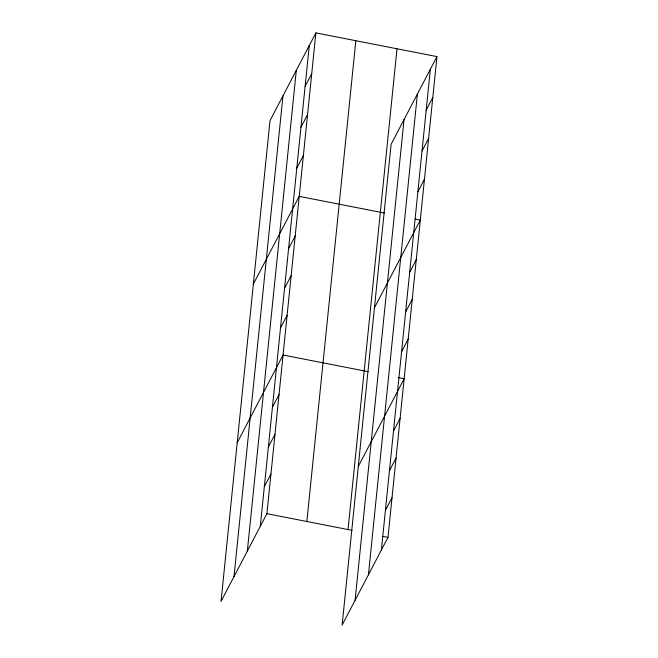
<?xml version="1.0" encoding="UTF-8"?>
<svg xmlns="http://www.w3.org/2000/svg" width="658" height="658" viewBox="0 0 658 658"><rect width="100%" height="100%" fill="white"/><g stroke="black" fill="none" stroke-linecap="round" stroke-linejoin="round"><path stroke-width="0.99" d="M233.993 576.622L282.973 95.846M247.334 551.091L296.322 70.316M260.288 526.31L309.276 45.534M315.881 32.9L270.019 120.62L221.039 601.396L266.901 513.676L315.881 32.9L436.961 56.604L387.981 537.38L342.119 625.1L391.099 144.324L436.961 56.604M306.858 521.498L355.838 40.722M348.024 529.558L397.004 48.782M355.073 600.318L404.053 119.55M368.422 574.788L417.402 94.02M381.377 550.014L430.357 69.238M305.106 86.404L311.711 73.762M300.945 127.265L307.549 114.632M296.783 168.135L303.387 155.494M253.363 284.083L299.226 196.364L384.346 213.028M288.574 248.666L295.187 236.025M284.536 288.327L291.14 275.694M280.497 327.988L287.102 315.355M237.201 442.744L283.063 355.016L368.184 371.68M426.195 110.1L432.8 97.466M272.412 407.318L279.017 394.685M422.033 150.97L428.638 138.336M268.374 446.979L274.978 434.346M417.871 191.832L424.476 179.198M264.335 486.649L270.94 474.007M374.451 307.788L420.306 220.068L415.313 219.089M409.663 272.363L416.267 259.729M405.624 312.032L412.229 299.39M401.577 351.693L408.19 339.059M358.289 466.448L404.144 378.72L398.156 377.544M393.5 431.023L400.105 418.381M389.462 470.684L396.067 458.05M385.415 510.345L392.02 497.711M266.901 513.676L352.022 530.34M382.989 536.402L387.981 537.38"/></g></svg>
